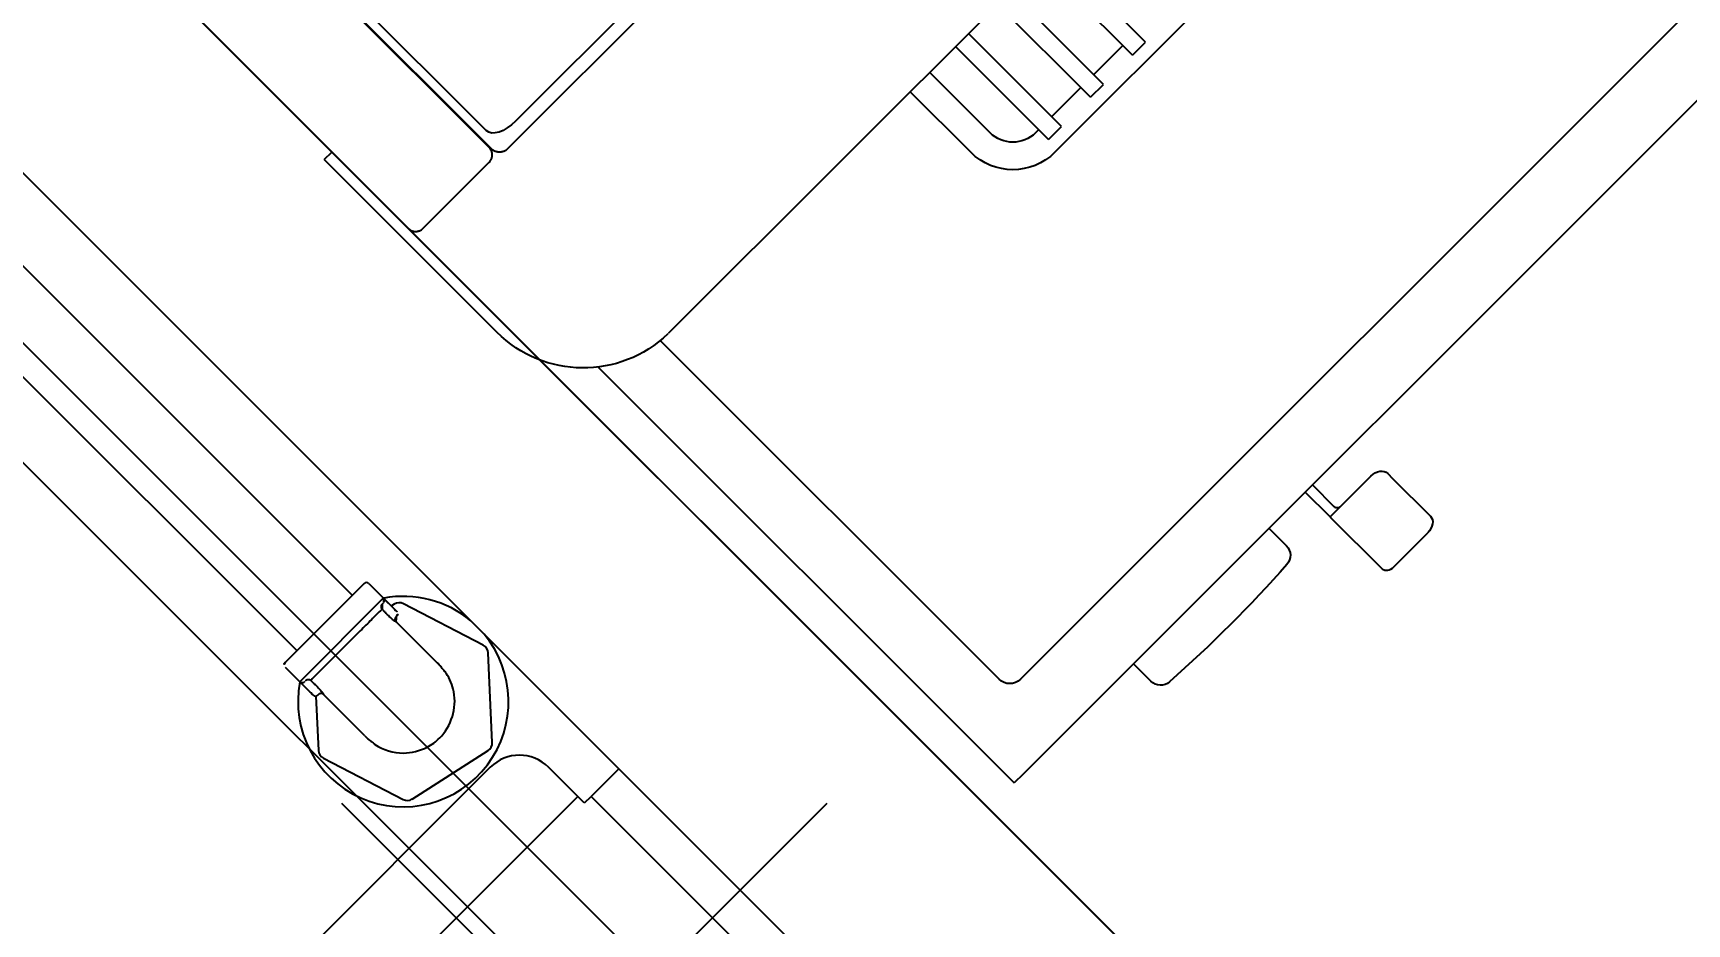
# Model space of a CAD drawing. Header units: millimetres. Extents: x 396580293 to 396624419, y 2853145456 to 2853176656.
# Drawn here: x 396593284.8 to 396593646.1, y 2853159163.3 to 2853159358 of the extents above; entities that cross this region are included whole.
import ezdxf

# ---------------------------------------------------------------- set-up
doc = ezdxf.new("R2010")
doc.units = ezdxf.units.MM
doc.header["$LTSCALE"] = 800
doc.header["$MEASUREMENT"] = 0
doc.layers.add('260G', color=2, linetype='Continuous', lineweight=25)
doc.layers.add('410AB', color=90, linetype='Continuous', lineweight=25)
for name, color, linetype in [('A-XREF', 7, 'Continuous'), ('BK FAB', 130, 'Continuous'), ('DIM', 55, 'Continuous'), ('KPLAN-FAB', 4, 'Continuous')]:
    doc.layers.add(name, color=color, linetype=linetype)
doc.styles.add('ARIAL', font='arial.ttf')
doc.dimstyles.new('dim-50', dxfattribs={"dimscale": 50, "dimtxt": 2, "dimasz": 2, "dimexe": 1, "dimexo": 1, "dimgap": 1, "dimtad": 1, "dimdec": 0, "dimrnd": 5, "dimdsep": 46, "dimtxsty": 'ARIAL', "dimcen": 1, "dimdle": 1, "dimclrd": 1, "dimclre": 1, "dimclrt": 3, "dimadec": 0, "dimazin": 0, "dimtfac": 0.1, "dimtdec": 0, "dimtix": 1, "dimtmove": 1, "dimatfit": 3, "dimfxl": 1, "dimtvp": 1.5, "dimfrac": 2, "dimtolj": 1, "dimtzin": 0, "dimarcsym": 0})

# ---------------------------------------------------------------- blocks, each defined once
blk = doc.blocks.new('*D35')
at = {"layer": 'Defpoints', "color": 0, "transparency": 16777216}
for p in [(396596479.71, 2853164763.49), (396596365.08, 2853163678.12), (396596479.71, 2853163563.49), (396596479.71, 2853163563.49), (396590053.26, 2853157137.03)]:
    blk.add_point(p, dxfattribs=at)
at = {"layer": 'DIM', "color": 1, "lineweight": -2, "transparency": 16777216}
blk.add_arc((396596479.71, 2853163563.49), 162.11, 125.929, 189.071, dxfattribs=at)
at = {"layer": 'DIM', "color": 1, "transparency": 16777216}
for points in [[(396596379.45, 2853163710.61), (396596389.73, 2853163678.9), (396596479.71, 2853163725.6)], [(396596334.47, 2853163545.5), (396596304.78, 2853163530.35), (396596365.08, 2853163448.86)]]:
    blk.add_solid(points, dxfattribs=at)
at = {"layer": 'DIM', "color": 3, "transparency": 16777216, "insert": (396596236.54, 2853163664.21), "char_height": 100, "attachment_point": 5, "rotation": 67.5, "style": 'ARIAL'}
blk.add_mtext('\\A1;135°', dxfattribs=at)
blk = doc.blocks.new('A$C285064C4')
at = {"layer": '410AB'}
for p, q in [((75, 0, 10027229803.1), (75, 150, 10027229803.1)), ((0, 75, 10027229803.1), (150, 75, 10027229803.1))]:
    blk.add_line(p, q, dxfattribs=at)
blk.add_circle((75, 75, 10027229803.1), 15, dxfattribs=at)
blk = doc.blocks.new('A$C4CDB6190')
for p, q in [((694.78, 308.91), (694.78, 203.89)), ((694.93, 308.53), (694.93, 204.56)), ((719.93, 204.53), (719.93, 308.56)), ((692.78, 306.54), (692.78, 207.61)), ((722.28, 228.15), (719.93, 228.15)), ((722.28, 228.15), (722.28, 222.15)), ((722.28, 174.8), (722.28, 222.15)), ((686.78, 204.53), (386.52, 204.53)), ((694.93, 204.53), (694.93, 204.56)), ((694.93, 204.53), (694.93, 204.53)), ((33.03, 201.49), (692.53, 201.49)), ((717.68, 202.28), (697.18, 202.28)), ((712.03, 153.79), (712.03, 28.63)), ((695.63, 148.15), (29.93, 148.15)), ((577.28, 119.43), (577.28, 148.15)), ((581.28, 119.43), (581.28, 148.15)), ((590.28, 119.43), (590.28, 148.15)), ((594.28, 119.43), (594.28, 148.15)), ((603.28, 119.43), (603.28, 148.15)), ((607.28, 119.43), (607.28, 148.15)), ((615.28, 129.43), (615.28, 148.15)), ((621.28, 129.43), (621.28, 148.15)), ((698.36, 148.29), (698.36, 43.61)), ((581.28, 119.43), (577.28, 119.43)), ((581.28, 122.43), (590.28, 122.43)), ((594.28, 119.43), (590.28, 119.43)), ((594.28, 122.43), (603.28, 122.43)), ((607.28, 119.43), (603.28, 119.43)), ((607.28, 122.43), (608.28, 122.43)), ((498.28, 116.43), (608.28, 116.43)), ((695.06, 40.31), (37.71, 40.31)), ((712.03, 28.63), (712.03, 25.23)), ((708.78, 25.23), (16.78, 25.23)), ((619.91, 25.23), (619.91, 18.47)), ((622.11, 17.55), (622.11, 25.23)), ((633.33, 25.23), (633.33, 19.87)), ((675.23, 25.23), (675.23, 19.87)), ((708.78, 25.23), (709.28, 25.23)), ((709.28, 25.23), (712.03, 25.23)), ((606.51, 15.37), (606.51, 13.86)), ((618.91, 17.55), (609.51, 17.55)), ((622.11, 17.55), (618.91, 17.55)), ((622.11, 17.55), (622.11, 17.41)), ((622.11, 1.38), (622.11, 17.41)), ((606.51, 13.86), (606.51, 2.18)), ((620.11, 0), (609.51, 0))]:
    blk.add_line(p, q)
at = {"flags": 128}
for points in [[(692.53, 201.49), (692.68, 201.52), (692.83, 201.55), (692.97, 201.59), (693.12, 201.64), (693.26, 201.69), (693.39, 201.76), (693.53, 201.83), (693.66, 201.91), (693.78, 201.99), (693.9, 202.09), (694.02, 202.18), (694.12, 202.29), (694.22, 202.4), (694.32, 202.52), (694.4, 202.64), (694.48, 202.77), (694.55, 202.9), (694.61, 203.03), (694.66, 203.17), (694.71, 203.31), (694.74, 203.45), (694.76, 203.6), (694.78, 203.74), (694.78, 203.89)], [(697.18, 202.28), (697.04, 202.28), (696.89, 202.3), (696.74, 202.32), (696.6, 202.36), (696.46, 202.4), (696.32, 202.46), (696.18, 202.52), (696.05, 202.59), (695.93, 202.67), (695.81, 202.75), (695.69, 202.85), (695.58, 202.95), (695.48, 203.06), (695.39, 203.17), (695.31, 203.29), (695.23, 203.42), (695.16, 203.55), (695.1, 203.68), (695.05, 203.82), (695.01, 203.96), (694.98, 204.1), (694.95, 204.24), (694.94, 204.39), (694.93, 204.53)], [(719.93, 204.53), (719.93, 204.38), (719.91, 204.24), (719.89, 204.09), (719.86, 203.95), (719.81, 203.81), (719.76, 203.67), (719.7, 203.54), (719.63, 203.41), (719.55, 203.28), (719.47, 203.16), (719.37, 203.05), (719.27, 202.94), (719.17, 202.84), (719.05, 202.75), (718.93, 202.66), (718.81, 202.58), (718.68, 202.51), (718.54, 202.45), (718.41, 202.4), (718.27, 202.36), (718.12, 202.32), (717.98, 202.3), (717.83, 202.28), (717.68, 202.28)], [(618.91, 17.55), (618.98, 17.55), (619.04, 17.56), (619.11, 17.57), (619.18, 17.58), (619.24, 17.6), (619.31, 17.62), (619.37, 17.65), (619.43, 17.68), (619.48, 17.71), (619.54, 17.74), (619.58, 17.78), (619.63, 17.82), (619.67, 17.86), (619.71, 17.91), (619.75, 17.96), (619.79, 18.01), (619.82, 18.06), (619.84, 18.12), (619.86, 18.17), (619.88, 18.23), (619.9, 18.29), (619.91, 18.35), (619.91, 18.41), (619.91, 18.47)]]:
    blk.add_lwpolyline(points, dxfattribs=at)
for centre, radius, start, end in [((695.63, 174.8), 26.65, 271.075, 0), ((695.63, 174.8), 26.65, 270, 271.075), ((608.28, 129.43), 13, 270, 0), ((608.28, 129.43), 7, 270, 0), ((695.06, 43.61), 3.3, 270, 0), ((636.33, 19.87), 3, 180, 266.5251), ((672.23, 19.87), 3, 273.4749, 0), ((654.28, 315.47), 299.15, 266.5251, 273.4749)]:
    blk.add_arc(centre, radius, start, end)
for centre, major_axis, ratio, start_param, end_param in [((686.78, 207.61), (6, 0), 0.513309, 4.712389, 6.283185), ((609.51, 15.37), (-3, 0), 0.725696, 4.712389, 6.283185), ((609.51, 2.18), (-3, 0), 0.725696, 0, 1.570796), ((620.11, 1.38), (2, 0), 0.688015, 4.712389, 6.283185)]:
    blk.add_ellipse(centre, major_axis=major_axis, ratio=ratio, start_param=start_param, end_param=end_param)

msp = doc.modelspace()

# ---------------------------------------------------------------- linework, layer by layer
at = {"layer": '260G'}
msp.add_lwpolyline([(396593625.21, 2853158947.65), (396593059.54, 2853159513.35), (396592778.81, 2853159232.63), (396593344.48, 2853158666.93)], close=True, dxfattribs=at)
msp.add_lwpolyline([(396593099.49, 2853159383.59), (396592908.56, 2853159192.68, 0.414214), (396592908.56, 2853159129.04), (396593269.18, 2853158768.4, 0.414214), (396593332.82, 2853158768.4), (396593523.74, 2853158959.32, 0.414214), (396593523.74, 2853159022.96), (396593163.12, 2853159383.59, 0.414214)], format="xyb", close=True, dxfattribs=at)
at = {"layer": 'A-XREF'}
msp.add_lwpolyline([(396593640.72, 2853159041.39), (396592940.58, 2853159741.53), (396592269.9, 2853159070.83), (396592970.04, 2853158370.69)], close=True, dxfattribs=at)
at = {"layer": 'BK FAB'}
for p, q in [((396593640.72, 2853159041.39), (396592940.58, 2853159741.53)), ((396592905.47, 2853159704.51), (396593603.71, 2853159006.27)), ((396593107.84, 2853159481.87), (396593354.55, 2853159235.16)), ((396593095.72, 2853159469.74), (396593342.43, 2853159223.03)), ((396593357.11, 2853159237.72), (396593339.86, 2853159220.47)), ((396593358.17, 2853159237.72), (396593364.29, 2853159231.61)), ((396593361.33, 2853159234.51), (396593343.07, 2853159216.25)), ((396593361.33, 2853159234.51), (396593363.63, 2853159232.22)), ((396593363.71, 2853159233.19), (396593363.1, 2853159232.8)), ((396593364.14, 2853159230.39), (396593364.29, 2853159230.54)), ((396593383.14, 2853159224.25), (396593365.71, 2853159233.28)), ((396593364.09, 2853159229.4), (396593373.19, 2853159220.31)), ((396593339.86, 2853159219.41), (396593345.98, 2853159213.29)), ((396593385.12, 2853159202.96), (396593384.22, 2853159222.57)), ((396593346.61, 2853159213.08), (396593347.16, 2853159201.22)), ((396593347.04, 2853159213.29), (396593347.19, 2853159213.44)), ((396593357.28, 2853159204.4), (396593348.18, 2853159213.49)), ((396593367.66, 2853159190.6), (396593384.2, 2853159201.18)), ((396593384.7, 2853159197.54), (396593326.43, 2853159139.26)), ((396593348.23, 2853159199.54), (396593365.66, 2853159190.51)), ((396593403.08, 2853159191.88), (396593397.43, 2853159197.54)), ((396593412.76, 2853159197.22), (396593407.43, 2853159191.88)), ((396593403.79, 2853159191.17), (396593332.79, 2853159120.17)), ((396593403.79, 2853159191.17), (396593403.08, 2853159191.88)), ((396593405.2, 2853159189.76), (396593403.79, 2853159191.17)), ((396593405.3, 2853159189.76), (396593406.72, 2853159191.17)), ((396593407.43, 2853159191.88), (396593406.72, 2853159191.17)), ((396593477.72, 2853159120.17), (396593406.72, 2853159191.17))]:
    msp.add_line(p, q, dxfattribs=at)
for centre, radius, start, end in [((396593357.64, 2853159237.19), 0.75, 45, 135), ((396593365.69, 2853159211.9), 23, 50.0554, 100.7335), ((396593364.79, 2853159231.5), 2, 62.6178, 122.6178), ((396593363.76, 2853159231.08), 0.75, 315, 45), ((396593365.69, 2853159211.9), 23, 169.2665, 39.9447), ((396593382.22, 2853159222.48), 2, 2.6177, 62.6178), ((396593340.39, 2853159219.94), 0.75, 135, 225), ((396593346.51, 2853159213.82), 0.75, 225, 315), ((396593349.15, 2853159201.31), 2, 182.6177, 242.6178), ((396593383.12, 2853159202.87), 2, 302.6178, 2.6177), ((396593391.06, 2853159191.17), 9, 45, 135), ((396593366.58, 2853159192.29), 2, 242.6178, 302.6178)]:
    msp.add_arc(centre, radius, start, end, dxfattribs=at)
for points, knots in [([(396593361.33, 2853159234.51), (396593361.33, 2853159234.51), (396593361.33, 2853159234.51), (396593361.41, 2853159234.42), (396593361.47, 2853159234.31), (396593361.52, 2853159234.09), (396593361.52, 2853159233.99), (396593361.5, 2853159233.8), (396593361.48, 2853159233.72), (396593361.41, 2853159233.58), (396593361.38, 2853159233.52), (396593361.33, 2853159233.46)], [-0.1362172, -0.1362172, -0.1362172, -0.1362172, -0.135669, -0.135669, -0.0853166, -0.0853166, -0.0486182, -0.0486182, -0.0218203, -0.0218203, 0, 0, 0, 0]), ([(396593361.05, 2853159232.12), (396593360.88, 2853159231.95), (396593360.57, 2853159231.65), (396593359.63, 2853159230.71), (396593358.95, 2853159230.03), (396593357.37, 2853159228.46), (396593356.51, 2853159227.6), (396593354.84, 2853159225.93), (396593354.04, 2853159225.13), (396593352.45, 2853159223.54), (396593351.65, 2853159222.73), (396593349.86, 2853159220.95), (396593348.91, 2853159219.99), (396593347.38, 2853159218.46), (396593346.77, 2853159217.85), (396593345.91, 2853159216.99), (396593345.63, 2853159216.7), (396593345.46, 2853159216.53)], [5.864934, 5.864934, 5.864934, 5.864934, 6.246893, 6.246893, 6.709224, 6.709224, 7.139406, 7.139406, 7.499287, 7.499287, 7.859167, 7.859167, 8.340016, 8.340016, 8.763422, 8.763422, 9.131185, 9.131185, 9.131185, 9.131185]), ([(396593361.05, 2853159233.16), (396593361.01, 2853159233.1), (396593360.97, 2853159233.03), (396593360.92, 2853159232.88), (396593360.9, 2853159232.8), (396593360.89, 2853159232.6), (396593360.9, 2853159232.5), (396593360.95, 2853159232.3), (396593360.99, 2853159232.2), (396593361.05, 2853159232.12), (396593361.05, 2853159232.12), (396593361.05, 2853159232.12)], [-0.1281897, -0.1281897, -0.1281897, -0.1281897, -0.1058449, -0.1058449, -0.0775971, -0.0775971, -0.0401564, -0.0401564, 0, 0, 0.0005373, 0.0005373, 0.0005373, 0.0005373]), ([(396593362.26, 2853159230.87), (396593362.16, 2853159230.97), (396593362.07, 2853159231.07), (396593361.83, 2853159231.32), (396593361.68, 2853159231.47), (396593361.37, 2853159231.79), (396593361.21, 2853159231.96), (396593361.05, 2853159232.12)], [0, 0, 0, 0, 0.0407016, 0.0407016, 0.1058241, 0.1058241, 0.1750185, 0.1750185, 0.1750185, 0.1750185]), ([(396593364.09, 2853159229.4), (396593364.1, 2853159229.39), (396593364.11, 2853159229.38), (396593364.13, 2853159229.35), (396593364.14, 2853159229.34), (396593364.12, 2853159229.33), (396593364.08, 2853159229.35), (396593363.93, 2853159229.43), (396593363.77, 2853159229.53), (396593363.31, 2853159229.88), (396593362.97, 2853159230.17), (396593362.5, 2853159230.62), (396593362.38, 2853159230.74), (396593362.26, 2853159230.87)], [0.311124, 0.311124, 0.311124, 0.311124, 0.3291969, 0.3291969, 0.3762251, 0.3762251, 0.4438341, 0.4438341, 0.5520085, 0.5520085, 0.6995369, 0.6995369, 0.7524501, 0.7524501, 0.7524501, 0.7524501]), ([(396593363.63, 2853159232.22), (396593363.68, 2853159232.17), (396593363.73, 2853159232.12), (396593363.89, 2853159231.96), (396593364.01, 2853159231.86), (396593364.17, 2853159231.71), (396593364.23, 2853159231.66), (396593364.28, 2853159231.61), (396593364.29, 2853159231.61), (396593364.29, 2853159231.61), (396593364.29, 2853159231.61), (396593364.29, 2853159231.61)], [0, 0, 0, 0, 0.02078, 0.02078, 0.0707017, 0.0707017, 0.1137238, 0.1137238, 0.1406126, 0.1406126, 0.1406897, 0.1406897, 0.1406897, 0.1406897]), ([(396593364.14, 2853159230.39), (396593364.08, 2853159230.33), (396593364.03, 2853159230.26), (396593363.96, 2853159230.12), (396593363.94, 2853159230.05), (396593363.92, 2853159229.9), (396593363.92, 2853159229.84), (396593363.93, 2853159229.71), (396593363.95, 2853159229.66), (396593363.98, 2853159229.57), (396593364, 2853159229.54), (396593364.03, 2853159229.48), (396593364.04, 2853159229.47), (396593364.06, 2853159229.44), (396593364.07, 2853159229.43), (396593364.08, 2853159229.41), (396593364.09, 2853159229.41), (396593364.09, 2853159229.4), (396593364.09, 2853159229.4), (396593364.09, 2853159229.4)], [-0.37609394, -0.37609394, -0.37609394, -0.37609394, -0.37206337, -0.37206337, -0.36805207, -0.36805207, -0.36325819, -0.36325819, -0.35687108, -0.35687108, -0.34909887, -0.34909887, -0.34084226, -0.34084226, -0.33084613, -0.33084613, -0.31785214, -0.31785214, -0.31414133, -0.31414133, -0.31414133, -0.31414133]), ([(396593375.05, 2853159218.08), (396593375.04, 2853159218.08), (396593374.95, 2853159218.18), (396593374.69, 2853159218.53), (396593374.52, 2853159218.76), (396593374.19, 2853159219.18), (396593374.05, 2853159219.35), (396593373.8, 2853159219.64), (396593373.7, 2853159219.76), (396593373.47, 2853159220.02), (396593373.33, 2853159220.17), (396593373.19, 2853159220.31)], [0, 0, 0, 0, 0.136508, 0.136508, 0.2539519, 0.2539519, 0.3291969, 0.3291969, 0.3762251, 0.3762251, 0.4413262, 0.4413262, 0.4413262, 0.4413262]), ([(396593343.07, 2853159216.25), (396593343.07, 2853159216.25), (396593343.07, 2853159216.25), (396593343.16, 2853159216.17), (396593343.27, 2853159216.11), (396593343.49, 2853159216.07), (396593343.6, 2853159216.06), (396593343.78, 2853159216.08), (396593343.86, 2853159216.11), (396593344.01, 2853159216.17), (396593344.07, 2853159216.21), (396593344.12, 2853159216.25)], [-0.0005551, -0.0005551, -0.0005551, -0.0005551, 0, 0, 0.0509857, 0.0509857, 0.0881457, 0.0881457, 0.1152807, 0.1152807, 0.1373754, 0.1373754, 0.1373754, 0.1373754]), ([(396593345.46, 2853159216.53), (396593345.46, 2853159216.53), (396593345.46, 2853159216.54), (396593345.38, 2853159216.59), (396593345.28, 2853159216.63), (396593345.08, 2853159216.68), (396593344.98, 2853159216.69), (396593344.79, 2853159216.68), (396593344.7, 2853159216.66), (396593344.55, 2853159216.61), (396593344.48, 2853159216.57), (396593344.42, 2853159216.53)], [-0.1274664, -0.1274664, -0.1274664, -0.1274664, -0.1269344, -0.1269344, -0.0871712, -0.0871712, -0.0500972, -0.0500972, -0.0221261, -0.0221261, 0, 0, 0, 0]), ([(396593345.46, 2853159216.53), (396593345.63, 2853159216.37), (396593345.79, 2853159216.21), (396593346.11, 2853159215.9), (396593346.26, 2853159215.75), (396593346.52, 2853159215.51), (396593346.61, 2853159215.42), (396593346.71, 2853159215.33)], [0.150594, 0.150594, 0.150594, 0.150594, 0.2197884, 0.2197884, 0.2849109, 0.2849109, 0.3256125, 0.3256125, 0.3256125, 0.3256125]), ([(396593359.49, 2853159202.51), (396593361.32, 2853159201.3), (396593363.52, 2853159200.65), (396593365.71, 2853159200.65), (396593367.51, 2853159200.66), (396593369.33, 2853159201.11), (396593370.92, 2853159201.95), (396593371.92, 2853159202.47), (396593372.84, 2853159203.15), (396593373.64, 2853159203.95), (396593376.21, 2853159206.52), (396593377.42, 2853159210.43), (396593376.72, 2853159214.04), (396593376.44, 2853159215.49), (396593375.88, 2853159216.87), (396593375.07, 2853159218.1)], [-1.634353, -1.634353, -1.634353, -1.634353, -0.93569, -0.93569, -0.93569, -0.359881, -0.359881, -0.359881, 0, 0, 0, 1.164368, 1.164368, 1.164368, 1.631899, 1.631899, 1.631899, 1.631899]), ([(396593375.07, 2853159218.1), (396593375.07, 2853159218.1), (396593375.07, 2853159218.1), (396593375.06, 2853159218.09), (396593375.06, 2853159218.09), (396593375.05, 2853159218.09), (396593375.05, 2853159218.09), (396593375.05, 2853159218.08)], [0.1505944, 0.1505944, 0.1505944, 0.1505944, 0.2197887, 0.2197887, 0.2849113, 0.2849113, 0.3256129, 0.3256129, 0.3256129, 0.3256129]), ([(396593345.98, 2853159213.29), (396593345.98, 2853159213.29), (396593345.98, 2853159213.29), (396593345.98, 2853159213.29), (396593345.97, 2853159213.3), (396593345.95, 2853159213.32), (396593345.93, 2853159213.34), (396593345.85, 2853159213.43), (396593345.78, 2853159213.52), (396593345.6, 2853159213.71), (396593345.48, 2853159213.84), (396593345.37, 2853159213.95)], [0.1405355, 0.1405355, 0.1405355, 0.1405355, 0.1406126, 0.1406126, 0.1581892, 0.1581892, 0.1863117, 0.1863117, 0.2313077, 0.2313077, 0.2812252, 0.2812252, 0.2812252, 0.2812252]), ([(396593346.71, 2853159215.33), (396593347.04, 2853159215.01), (396593347.35, 2853159214.68), (396593347.81, 2853159214.14), (396593347.98, 2853159213.91), (396593348.16, 2853159213.64), (396593348.2, 2853159213.56), (396593348.24, 2853159213.48), (396593348.25, 2853159213.46), (396593348.24, 2853159213.44), (396593348.22, 2853159213.46), (396593348.18, 2853159213.49)], [0, 0, 0, 0, 0.136508, 0.136508, 0.2539519, 0.2539519, 0.3291969, 0.3291969, 0.3762251, 0.3762251, 0.4413262, 0.4413262, 0.4413262, 0.4413262]), ([(396593348.18, 2853159213.49), (396593348.18, 2853159213.49), (396593348.18, 2853159213.5), (396593348.17, 2853159213.5), (396593348.16, 2853159213.51), (396593348.13, 2853159213.53), (396593348.11, 2853159213.55), (396593348.05, 2853159213.58), (396593348.02, 2853159213.6), (396593347.92, 2853159213.64), (396593347.85, 2853159213.66), (396593347.68, 2853159213.67), (396593347.58, 2853159213.66), (396593347.4, 2853159213.6), (396593347.32, 2853159213.55), (396593347.23, 2853159213.48), (396593347.21, 2853159213.46), (396593347.19, 2853159213.44)], [-0.43830884, -0.43830884, -0.43830884, -0.43830884, -0.42833217, -0.42833217, -0.41533818, -0.41533818, -0.40396629, -0.40396629, -0.39564027, -0.39564027, -0.38786281, -0.38786281, -0.38193706, -0.38193706, -0.37771258, -0.37771258, -0.3763562, -0.3763562, -0.3763562, -0.3763562]), ([(396593357.28, 2853159204.4), (396593357.32, 2853159204.36), (396593357.36, 2853159204.32), (396593357.5, 2853159204.18), (396593357.61, 2853159204.08), (396593357.87, 2853159203.84), (396593358.04, 2853159203.7), (396593358.45, 2853159203.36), (396593358.69, 2853159203.17), (396593359.18, 2853159202.8), (396593359.38, 2853159202.65), (396593359.49, 2853159202.56), (396593359.5, 2853159202.54), (396593359.5, 2853159202.54)], [0.311124, 0.311124, 0.311124, 0.311124, 0.3291969, 0.3291969, 0.3762251, 0.3762251, 0.4438341, 0.4438341, 0.5520085, 0.5520085, 0.6995369, 0.6995369, 0.7524501, 0.7524501, 0.7524501, 0.7524501]), ([(396593359.5, 2853159202.54), (396593359.5, 2853159202.53), (396593359.5, 2853159202.53), (396593359.49, 2853159202.53), (396593359.49, 2853159202.52), (396593359.49, 2853159202.52), (396593359.49, 2853159202.51), (396593359.49, 2853159202.51)], [0, 0, 0, 0, 0.0407016, 0.0407016, 0.1058242, 0.1058242, 0.1750185, 0.1750185, 0.1750185, 0.1750185])]:
    msp.add_open_spline(points, degree=3, knots=knots, dxfattribs=at)
for points in [[(396593361.05, 2853159233.16), (396593361.08, 2853159233.19), (396593361.1, 2853159233.23), (396593361.13, 2853159233.26)], [(396593361.33, 2853159233.46), (396593361.31, 2853159233.44), (396593361.3, 2853159233.42), (396593361.28, 2853159233.4)], [(396593344.18, 2853159216.31), (396593344.16, 2853159216.29), (396593344.14, 2853159216.27), (396593344.12, 2853159216.25)], [(396593344.33, 2853159216.45), (396593344.36, 2853159216.48), (396593344.39, 2853159216.51), (396593344.42, 2853159216.53)], [(396593406.72, 2853159191.17), (396593406.75, 2853159191.15), (396593406.76, 2853159191.11), (396593406.76, 2853159191.05)]]:
    msp.add_open_spline(points, degree=3, dxfattribs=at)

# ---------------------------------------------------------------- block references
at = {"extrusion": (0, 0, -1), "zscale": -1, "rotation": 134.9999993867911}
msp.add_blockref('A$C285064C4', (-396593299.19, 2853159136.64, 10027229803.1), dxfattribs=at)
at = {"layer": 'KPLAN-FAB', "color": 1, "xscale": -1, "rotation": 44.99999998935155}
msp.add_blockref('A$C4CDB6190', (396594020.49, 2853159679.76), dxfattribs=at)

# ---------------------------------------------------------------- dimensions: what is measured, and where the dimension line sits
at = {"layer": 'DIM'}
dim = msp.add_angular_dim_2l(base=(396596365.08, 2853163678.12), line1=((396596479.71, 2853163563.49), (396596479.71, 2853164763.49)), line2=((396590053.26, 2853157137.03), (396596479.71, 2853163563.49)), dimstyle='dim-50', dxfattribs=at)
dim.commit()
dim.dimension.update_dxf_attribs({"geometry": '*D35', "text_midpoint": (396596236.54, 2853163664.21)})

doc.saveas('drawing.dxf')
